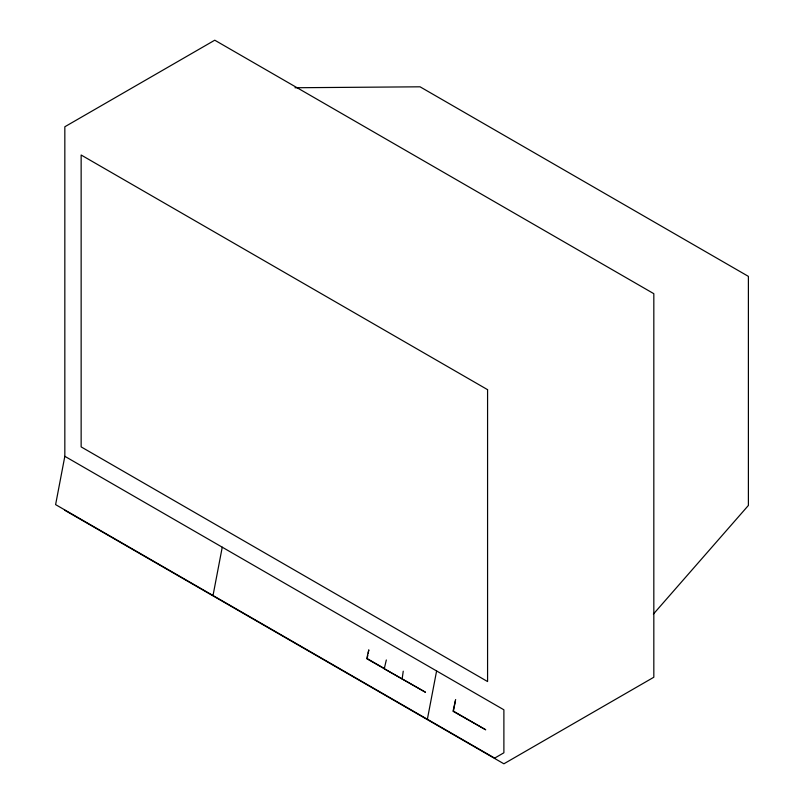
<?xml version="1.0" encoding="UTF-8"?>
<svg xmlns="http://www.w3.org/2000/svg" width="804" height="804" viewBox="0 0 804 804"><rect width="100%" height="100%" fill="white"/><g stroke="black" fill="none" stroke-linecap="round" stroke-linejoin="round"><path stroke-width="1.21" d="M64.833 456.31L55.607 504.621L494.661 758.112L503.887 752.785L503.887 709.801L64.833 456.31L64.833 126.761L214.758 40.2L653.823 293.691L653.823 677.239L503.887 763.8L64.833 510.309M213.02 595.503L222.246 547.202M367.358 657.491L367.78 655.31M368.192 653.129L368.815 649.863L366.745 658.697L425.467 692.244L384.262 668.807L386.322 659.973M403.236 671.189L402.171 678.797M427.376 719.258L436.602 670.958M455.426 700.686L453.436 711.148L485.727 729.791L453.024 711.269L455.647 699.52M653.401 614.095L748.393 505.445L748.393 276.375L420.06 86.812L294.978 87.747M367.157 658.576L383.629 668.094M487.576 389.669L81.144 155.011L81.144 446.893L487.576 681.551L487.576 389.669"/></g></svg>
